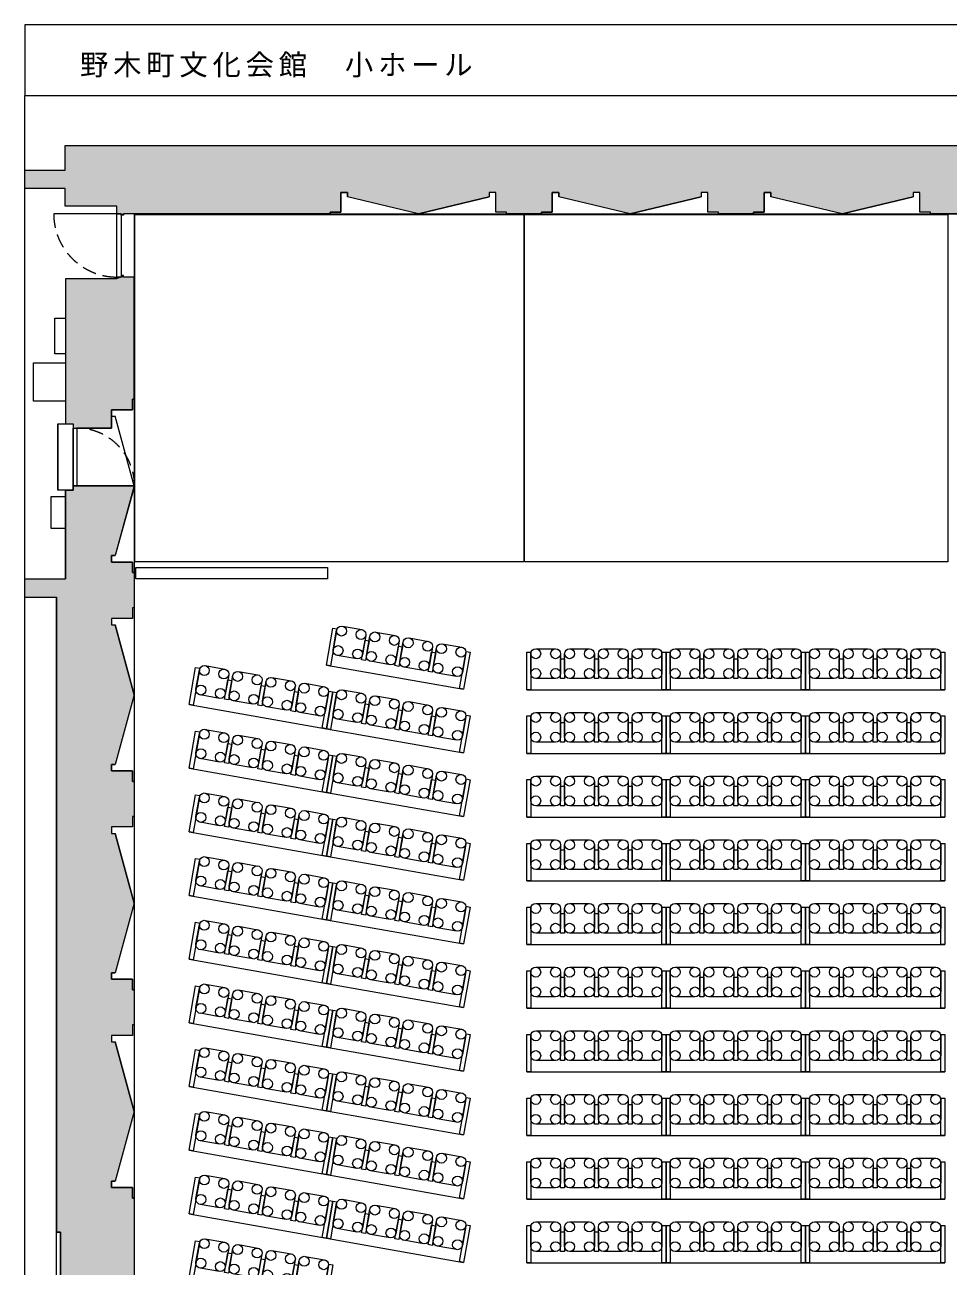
# Model space of a CAD drawing. Units: millimetres, scale not verified. Extents: x -7197 to 12668, y -4713 to 23723.
# Drawn here: x -7196 to 5857, y 6179 to 23723 of the extents above; entities that cross this region are included whole.
import ezdxf

# ---------------------------------------------------------------- set-up
doc = ezdxf.new("R2010")
doc.units = ezdxf.units.MM
doc.header["$LTSCALE"] = 100
doc.linetypes.add('DASHED2', pattern=[3, 2, -1])
doc.layers.add('0-0_0', color=9, linetype='Continuous')
for name, color, linetype, lineweight in [('0-1_STAGE', 7, 'Continuous', 15), ('0-4_幕舞台', 7, 'Continuous', 15), ('0-5_客席フル', 7, 'Continuous', 15), ('0-8_Ａ４版', 7, 'Continuous', 15)]:
    doc.layers.add(name, color=color, linetype=linetype, lineweight=lineweight)
doc.styles.add('ＭＳ 明朝', font='')
doc.styles.get('ＭＳ 明朝').set_extended_font_data('MS Mincho')

# ---------------------------------------------------------------- blocks, each defined once
blk = doc.blocks.new('４連椅子')
at = {"layer": '0-5_客席フル'}
for p, q in [((-1714, 420), (-1434, 420)), ((-1236, 420), (-956, 420)), ((-758, 420), (-478, 420)), ((-280, 420), (0, 420)), ((-1784, 70), (-1784, 350)), ((-1364, 350), (-1364, 70)), ((-1306, 70), (-1306, 350)), ((-886, 350), (-886, 70)), ((-828, 70), (-828, 350)), ((-408, 350), (-408, 70)), ((-350, 70), (-350, 350)), ((70, 350), (70, 70)), ((-1434, 0), (-1714, 0)), ((-956, 0), (-1236, 0)), ((-478, 0), (-758, 0)), ((0, 0), (-280, 0)), ((-1842, -160), (128, -160))]:
    blk.add_line(p, q, dxfattribs=at)
for points in [[(-1842, 370), (-1784, 370), (-1784, -160), (-1842, -160)], [(70, 370), (128, 370), (128, -160), (70, -160)], [(-1364, 280), (-1306, 280), (-1306, 0), (-1364, 0)], [(-886, 280), (-828, 280), (-828, 0), (-886, 0)], [(-408, 280), (-350, 280), (-350, 0), (-408, 0)]]:
    blk.add_lwpolyline(points, close=True, dxfattribs=at)
for centre in [(-1714, 350), (-1434, 350), (-1236, 350), (-956, 350), (-758, 350), (-478, 350), (-280, 350), (0, 350), (-1714, 70), (-1434, 70), (-1236, 70), (-956, 70), (-758, 70), (-478, 70), (-280, 70), (0, 70)]:
    blk.add_circle(centre, 70, dxfattribs=at)

msp = doc.modelspace()

# ---------------------------------------------------------------- linework, layer by layer
at = {"layer": '0-0_0'}
for points in [[(8698.2, 22018.3), (-6627.8, 22018.3), (-6627.8, 21668.3)], [(8453.2, 21353.3), (8698.2, 22018.3), (-6627.8, 21668.3)], [(-6627.8, 21668.3), (-7195.8, 21668.3), (-7195.8, 21408.3)], [(-6627.8, 21668.3), (-7195.8, 21408.3), (-6627.8, 21408.3)], [(-6627.8, 21668.3), (-6627.8, 21158.3), (-5892.8, 21158.3)], [(5456.2, 21353.3), (8453.2, 21353.3), (-6627.8, 21668.3)], [(-6627.8, 21668.3), (-5892.8, 21158.3), (-2727.8, 21353.3)], [(-6627.8, 21668.3), (-2727.8, 21353.3), (-537.8, 21353.3)], [(-6627.8, 21668.3), (-537.8, 21353.3), (2459.2, 21353.3)], [(-6627.8, 21668.3), (2459.2, 21353.3), (5456.2, 21353.3)], [(-5892.8, 21053.3), (-2877.8, 21073.3), (-2727.8, 21353.3)], [(-5892.8, 21158.3), (-5892.8, 21053.3), (-2727.8, 21353.3)], [(-2877.8, 21073.3), (-2727.8, 21073.3), (-2727.8, 21353.3)], [(-2634.8, 21293.3), (-630.8, 21293.3), (-630.8, 21353.3)], [(-2634.8, 21353.3), (-2634.8, 21293.3), (-630.8, 21353.3)], [(-2634.8, 21293.3), (-1632.8, 21053.3), (-630.8, 21293.3)], [(-537.8, 21073.3), (-387.8, 21073.3), (259.2, 21353.3)], [(-537.8, 21353.3), (-537.8, 21073.3), (259.2, 21353.3)], [(-387.8, 21073.3), (109.2, 21073.3), (259.2, 21353.3)], [(109.2, 21073.3), (259.2, 21073.3), (259.2, 21353.3)], [(352.2, 21293.3), (2366.2, 21293.3), (2366.2, 21353.3)], [(352.2, 21353.3), (352.2, 21293.3), (2366.2, 21353.3)], [(352.2, 21293.3), (1359.2, 21053.3), (2366.2, 21293.3)], [(2459.2, 21073.3), (2609.2, 21073.3), (3256.2, 21353.3)], [(2459.2, 21353.3), (2459.2, 21073.3), (3256.2, 21353.3)], [(2609.2, 21073.3), (3106.2, 21073.3), (3256.2, 21353.3)], [(3106.2, 21073.3), (3256.2, 21073.3), (3256.2, 21353.3)], [(3349.2, 21293.3), (5363.2, 21293.3), (5363.2, 21353.3)], [(3349.2, 21353.3), (3349.2, 21293.3), (5363.2, 21353.3)], [(3349.2, 21293.3), (4356.2, 21053.3), (5363.2, 21293.3)], [(5456.2, 21073.3), (5606.2, 21073.3), (6253.2, 21353.3)], [(5456.2, 21353.3), (5456.2, 21073.3), (6253.2, 21353.3)], [(5606.2, 21073.3), (6103.2, 21073.3), (6253.2, 21353.3)], [(-5892.8, 21053.3), (-5832.8, 21053.3), (-2877.8, 21073.3)], [(-5832.8, 21053.3), (-2877.8, 21053.3), (-2877.8, 21073.3)], [(-5832.8, 21033.3), (-5802.8, 21033.3), (-5802.8, 21053.3)], [(-5832.8, 21053.3), (-5832.8, 21033.3), (-5802.8, 21053.3)], [(-387.8, 21053.3), (109.2, 21053.3), (109.2, 21073.3)], [(-387.8, 21073.3), (-387.8, 21053.3), (109.2, 21073.3)], [(2609.2, 21053.3), (3106.2, 21053.3), (3106.2, 21073.3)], [(2609.2, 21073.3), (2609.2, 21053.3), (3106.2, 21073.3)], [(5606.2, 21053.3), (6103.2, 21053.3), (6103.2, 21073.3)], [(5606.2, 21073.3), (5606.2, 21053.3), (6103.2, 21073.3)], [(-5802.8, 20158.3), (-5802.8, 20178.3), (-5832.8, 20178.3)], [(-5802.8, 20158.3), (-5832.8, 20178.3), (-5832.8, 20158.3)], [(-6622.8, 20133.3), (-6622.8, 18085.3), (-6512.8, 18085.3)], [(-5892.8, 20133.3), (-6622.8, 20133.3), (-6512.8, 18085.3)], [(-5892.8, 20133.3), (-6512.8, 18085.3), (-5972.8, 18281.3)], [(-5892.8, 20133.3), (-5972.8, 18281.3), (-5672.8, 18431.3)], [(-5802.8, 20158.3), (-5892.8, 20158.3), (-5892.8, 20133.3)], [(-5892.8, 20133.3), (-5672.8, 18431.3), (-5802.8, 20158.3)], [(-5672.8, 18431.3), (-5647.8, 20158.3), (-5802.8, 20158.3)], [(-5672.8, 18431.3), (-5647.8, 18431.3), (-5647.8, 20158.3)], [(-5972.8, 18281.3), (-5672.8, 18281.3), (-5672.8, 18431.3)], [(-6512.8, 18085.3), (-5972.8, 18024.3), (-5972.8, 18281.3)], [(-6512.8, 18085.3), (-6512.8, 18024.3), (-5972.8, 18024.3)], [(-5917.8, 16221.3), (-5647.8, 17206.3), (-6512.8, 17206.3)], [(-5917.8, 16221.3), (-6512.8, 17206.3), (-6512.8, 17145.3)], [(-5917.8, 16221.3), (-6512.8, 17145.3), (-6622.8, 17145.3)], [(-5972.8, 16221.3), (-5917.8, 16221.3), (-6622.8, 17145.3)], [(-5972.8, 16221.3), (-6622.8, 17145.3), (-6622.8, 15895.3)], [(-5972.8, 16131.3), (-5972.8, 16221.3), (-6622.8, 15895.3)], [(-5972.8, 16131.3), (-6622.8, 15895.3), (-5972.8, 9441.3)], [(-5672.8, 15981.3), (-5672.8, 16131.3), (-5972.8, 16131.3)], [(-5672.8, 15481.3), (-5672.8, 15981.3), (-5972.8, 16131.3)], [(-5672.8, 15331.3), (-5672.8, 15481.3), (-5972.8, 16131.3)], [(-5972.8, 15331.3), (-5672.8, 15331.3), (-5972.8, 16131.3)], [(-5647.8, 15481.3), (-5647.8, 15981.3), (-5672.8, 15981.3)], [(-5672.8, 15481.3), (-5647.8, 15481.3), (-5672.8, 15981.3)], [(-7195.8, 15895.3), (-7195.8, 15635.3), (-6747.8, 15635.3)], [(-6622.8, 15895.3), (-7195.8, 15895.3), (-6747.8, 15635.3)], [(-6622.8, 15895.3), (-6747.8, 15635.3), (-6747.8, 6660.3)], [(-6622.8, 15895.3), (-6747.8, 6660.3), (-6692.8, 6660.3)], [(-6622.8, 15895.3), (-6692.8, 6660.3), (-6692.8, 4452.3)], [(-6622.8, 15895.3), (-6692.8, 4452.3), (-5797.8, 4894.3)], [(-6622.8, 15895.3), (-5797.8, 4894.3), (-5972.8, 7291.3)], [(-6622.8, 15895.3), (-5972.8, 7291.3), (-5972.8, 7381.3)], [(-6622.8, 15895.3), (-5972.8, 7381.3), (-5972.8, 9441.3)], [(-5917.8, 13271.3), (-5917.8, 15241.3), (-5972.8, 15241.3)], [(-5972.8, 13271.3), (-5917.8, 13271.3), (-5972.8, 15241.3)], [(-5917.8, 13271.3), (-5647.8, 14256.3), (-5917.8, 15241.3)], [(-5672.8, 13031.3), (-5672.8, 13181.3), (-5972.8, 13181.3)], [(-5672.8, 12536.3), (-5672.8, 13031.3), (-5972.8, 13181.3)], [(-5672.8, 12386.3), (-5672.8, 12536.3), (-5972.8, 13181.3)], [(-5972.8, 12386.3), (-5672.8, 12386.3), (-5972.8, 13181.3)], [(-5647.8, 12536.3), (-5647.8, 13031.3), (-5672.8, 13031.3)], [(-5672.8, 12536.3), (-5647.8, 12536.3), (-5672.8, 13031.3)], [(-5917.8, 10326.3), (-5917.8, 12296.3), (-5972.8, 12296.3)], [(-5972.8, 10326.3), (-5917.8, 10326.3), (-5972.8, 12296.3)], [(-5917.8, 10326.3), (-5647.8, 11311.3), (-5917.8, 12296.3)], [(-5672.8, 10086.3), (-5672.8, 10236.3), (-5972.8, 10236.3)], [(-5672.8, 9591.3), (-5672.8, 10086.3), (-5972.8, 10236.3)], [(-5972.8, 9441.3), (-5672.8, 9591.3), (-5972.8, 10236.3)], [(-5647.8, 9591.3), (-5647.8, 10086.3), (-5672.8, 10086.3)], [(-5672.8, 9591.3), (-5647.8, 9591.3), (-5672.8, 10086.3)], [(-5972.8, 9441.3), (-5672.8, 9441.3), (-5672.8, 9591.3)], [(-5917.8, 7381.3), (-5917.8, 9351.3), (-5972.8, 9351.3)], [(-5972.8, 7381.3), (-5917.8, 7381.3), (-5972.8, 9351.3)], [(-5917.8, 7381.3), (-5647.8, 8366.3), (-5917.8, 9351.3)], [(-5672.8, 7141.3), (-5672.8, 7291.3), (-5972.8, 7291.3)], [(-5797.8, 4894.3), (-5672.8, 7141.3), (-5972.8, 7291.3)], [(-5797.8, 4894.3), (-5647.8, 4894.3), (-5672.8, 7141.3)], [(-5647.8, 4894.3), (-5647.8, 7141.3), (-5672.8, 7141.3)]]:
    msp.add_solid(points, dxfattribs=at)
at = {"layer": '0-1_STAGE'}
for p, q in [((-6627.8, 21668.3), (-6627.8, 22018.3)), ((-2634.8, 21353.3), (-2634.8, 21293.3)), ((-1632.8, 21053.3), (-2634.8, 21293.3)), ((-1632.8, 21053.3), (-630.8, 21293.3)), ((-630.8, 21353.3), (-630.8, 21293.3)), ((352.2, 21353.3), (352.2, 21293.3)), ((1359.2, 21053.3), (352.2, 21293.3)), ((1359.2, 21053.3), (2366.2, 21293.3)), ((2366.2, 21353.3), (2366.2, 21293.3)), ((3349.2, 21353.3), (3349.2, 21293.3)), ((4356.2, 21053.3), (3349.2, 21293.3)), ((4356.2, 21053.3), (5363.2, 21293.3)), ((5363.2, 21353.3), (5363.2, 21293.3)), ((-5892.8, 21053.3), (-6787.8, 21053.3)), ((-5647.8, 21053.3), (11352.2, 21053.3)), ((-6622.8, 20133.3), (-6622.8, 18085.3)), ((-6727.8, 18085.3), (-6727.8, 17145.3)), ((-6727.8, 18085.3), (-6622.8, 18085.3)), ((-5972.8, 18191.3), (-5917.8, 18191.3)), ((-5647.8, 17206.3), (-5917.8, 18191.3)), ((-5647.8, 17206.3), (-6462.8, 17206.3)), ((-5647.8, 17206.3), (-5917.8, 16221.3)), ((-6622.8, 17145.3), (-6622.8, 15895.3)), ((-5972.8, 16221.3), (-5917.8, 16221.3)), ((-7195.8, 15635.3), (-6747.8, 15635.3)), ((-6747.8, 15635.3), (-6747.8, 6660.3)), ((-5972.8, 15241.3), (-5917.8, 15241.3)), ((-5647.8, 14256.3), (-5917.8, 15241.3)), ((-5647.8, 14256.3), (-5917.8, 13271.3)), ((-5972.8, 13271.3), (-5917.8, 13271.3)), ((-5972.8, 12296.3), (-5917.8, 12296.3)), ((-5647.8, 11311.3), (-5917.8, 12296.3)), ((-5647.8, 11311.3), (-5917.8, 10326.3)), ((-5972.8, 10326.3), (-5917.8, 10326.3)), ((-5972.8, 9351.3), (-5917.8, 9351.3)), ((-5647.8, 8366.3), (-5917.8, 9351.3)), ((-5647.8, 8366.3), (-5917.8, 7381.3)), ((-5972.8, 7381.3), (-5917.8, 7381.3))]:
    msp.add_line(p, q, dxfattribs=at)
for points in [[(-7195.8, 21668.3), (-6627.8, 21668.3), (-6627.8, 22018.3), (8698.2, 22018.3), (8698.2, 21958.3), (8713.2, 21958.3), (8713.2, 21148.3)], [(109.2, 21053.3), (-387.8, 21053.3), (-387.8, 21073.3), (-537.8, 21073.3), (-537.8, 21353.3), (-630.8, 21353.3), (-630.8, 21293.3), (-1632.8, 21053.3), (-2634.8, 21293.3), (-2634.8, 21353.3), (-2727.8, 21353.3), (-2727.8, 21073.3), (-2877.8, 21073.3), (-2877.8, 21053.3), (-5802.8, 21053.3), (-5802.8, 21033.3), (-5832.8, 21033.3), (-5832.8, 21053.3), (-5892.8, 21053.3), (-5892.8, 21158.3), (-6627.8, 21158.3), (-6627.8, 21408.3), (-7195.8, 21408.3)], [(-5892.8, 21053.3), (-5892.8, 21158.3), (-6627.8, 21158.3), (-6627.8, 21408.3)], [(-2877.8, 21053.3), (-2877.8, 21073.3), (-2727.8, 21073.3), (-2727.8, 21353.3), (-2634.8, 21353.3)], [(-387.8, 21053.3), (-387.8, 21073.3), (-537.8, 21073.3), (-537.8, 21353.3), (-630.8, 21353.3)], [(109.2, 21053.3), (109.2, 21073.3), (259.2, 21073.3), (259.2, 21353.3), (352.2, 21353.3)], [(6103.2, 21053.3), (5606.2, 21053.3), (5606.2, 21073.3), (5456.2, 21073.3), (5456.2, 21353.3), (5363.2, 21353.3), (5363.2, 21293.3), (4356.2, 21053.3), (3349.2, 21293.3), (3349.2, 21353.3), (3256.2, 21353.3), (3256.2, 21073.3), (3106.2, 21073.3), (3106.2, 21053.3), (2609.2, 21053.3), (2609.2, 21073.3), (2459.2, 21073.3), (2459.2, 21353.3), (2366.2, 21353.3), (2366.2, 21293.3), (1359.2, 21053.3), (352.2, 21293.3), (352.2, 21353.3), (259.2, 21353.3), (259.2, 21073.3), (109.2, 21073.3), (109.2, 21053.3)], [(2609.2, 21053.3), (2609.2, 21073.3), (2459.2, 21073.3), (2459.2, 21353.3), (2366.2, 21353.3)], [(3106.2, 21053.3), (3106.2, 21073.3), (3256.2, 21073.3), (3256.2, 21353.3), (3349.2, 21353.3)], [(5606.2, 21053.3), (5606.2, 21073.3), (5456.2, 21073.3), (5456.2, 21353.3), (5363.2, 21353.3)], [(-5647.8, 21053.3), (-5802.8, 21053.3), (-5802.8, 21033.3), (-5832.8, 21033.3)], [(-5647.8, 21053.3), (-5647.8, 4514.3), (-4352.8, 4514.3)], [(-5647.8, 20158.3), (-5802.8, 20158.3), (-5802.8, 20178.3), (-5832.8, 20178.3)], [(-5892.8, 20158.3), (-5892.8, 20133.3), (-6622.8, 20133.3)], [(-5647.8, 18431.3), (-5672.8, 18431.3), (-5672.8, 18281.3), (-5972.8, 18281.3), (-5972.8, 18191.3)], [(-5972.8, 18281.3), (-5972.8, 18024.3), (-6462.8, 18024.3), (-6462.8, 17206.3)], [(-7195.8, 15895.3), (-6622.8, 15895.3), (-6622.8, 17145.3), (-6512.8, 17145.3), (-6512.8, 17206.3)], [(-6512.8, 17206.3), (-5644.8, 17206.3), (-5917.8, 16221.3), (-5972.8, 16221.3), (-5972.8, 16131.3), (-5672.8, 16131.3), (-5672.8, 15981.3), (-5647.8, 15981.3), (-5647.8, 15481.3), (-5672.8, 15481.3), (-5672.8, 15331.3), (-5972.8, 15331.3), (-5972.8, 15241.3), (-5917.8, 15241.3), (-5647.8, 14256.3), (-5917.8, 13271.3), (-5972.8, 13271.3), (-5972.8, 13181.3), (-5672.8, 13181.3), (-5672.8, 13031.3), (-5647.8, 13031.3), (-5647.8, 12536.3), (-5672.8, 12536.3), (-5672.8, 12386.3), (-5972.8, 12386.3), (-5972.8, 12296.3), (-5917.8, 12296.3), (-5647.8, 11311.3), (-5917.8, 10326.3), (-5972.8, 10326.3), (-5972.8, 10236.3), (-5672.8, 10236.3), (-5672.8, 10086.3), (-5647.8, 10086.3), (-5647.8, 9591.3), (-5672.8, 9591.3), (-5672.8, 9441.3), (-5972.8, 9441.3), (-5972.8, 9351.3), (-5917.8, 9351.3)], [(-5647.8, 15981.3), (-5672.8, 15981.3), (-5672.8, 16131.3), (-5972.8, 16131.3), (-5972.8, 16221.3)], [(-5917.8, 9351.3), (-5647.8, 8366.3), (-5917.8, 7381.3), (-5972.8, 7381.3), (-5972.8, 7291.3), (-5672.8, 7291.3), (-5672.8, 7141.3), (-5647.8, 7141.3), (-5647.8, 4514.3), (-5427.8, 4514.3), (-5427.8, 4394.3), (-5622.8, 4394.3), (-5622.8, 3532.3), (-6637.8, 3532.3), (-6637.8, 3557.3), (-6747.8, 3557.3), (-6747.8, 4452.3), (-6692.8, 4452.3), (-6692.8, 6660.3), (-6747.8, 6660.3), (-6747.8, 15635.3)], [(-5647.8, 15481.3), (-5672.8, 15481.3), (-5672.8, 15331.3), (-5972.8, 15331.3), (-5972.8, 15241.3)], [(-5647.8, 13031.3), (-5672.8, 13031.3), (-5672.8, 13181.3), (-5972.8, 13181.3), (-5972.8, 13271.3)], [(-5647.8, 12536.3), (-5672.8, 12536.3), (-5672.8, 12386.3), (-5972.8, 12386.3), (-5972.8, 12296.3)], [(-5647.8, 10086.3), (-5672.8, 10086.3), (-5672.8, 10236.3), (-5972.8, 10236.3), (-5972.8, 10326.3)], [(-5647.8, 9591.3), (-5672.8, 9591.3), (-5672.8, 9441.3), (-5972.8, 9441.3), (-5972.8, 9351.3)], [(-5647.8, 7141.3), (-5672.8, 7141.3), (-5672.8, 7291.3), (-5972.8, 7291.3), (-5972.8, 7381.3)]]:
    msp.add_lwpolyline(points, dxfattribs=at)
for points in [[(-5892.8, 21053.3), (-5832.8, 21053.3), (-5832.8, 20158.3), (-5892.8, 20158.3)], [(-5638.8, 21044.3), (-139.8, 21044.3), (-139.8, 16134.3), (-5638.8, 16134.3)], [(-130.8, 21044.3), (5852.2, 21044.3), (5852.2, 16134.3), (-130.8, 16134.3)], [(-5647.8, 20158.3), (-5802.8, 20158.3), (-5802.8, 20178.3), (-5832.8, 20178.3), (-5832.8, 20158.3), (-5892.8, 20158.3), (-5892.8, 20133.3), (-6622.8, 20133.3), (-6622.8, 18085.3), (-6512.8, 18085.3), (-6512.8, 18024.3), (-5972.8, 18024.3), (-5972.8, 18281.3), (-5672.8, 18281.3), (-5672.8, 18431.3), (-5647.8, 18431.3)], [(-6772.8, 19575.3), (-6622.8, 19575.3), (-6622.8, 19075.3), (-6772.8, 19075.3)], [(-7072.8, 18945.3), (-6622.8, 18945.3), (-6622.8, 18405.3), (-7072.8, 18405.3)], [(-6727.8, 18085.3), (-6512.8, 18085.3), (-6512.8, 17145.3), (-6727.8, 17145.3)], [(-6512.8, 18024.3), (-6462.8, 18024.3), (-6462.8, 17206.3), (-6512.8, 17206.3)], [(-6822.8, 17055.3), (-6622.8, 17055.3), (-6622.8, 16605.3), (-6822.8, 16605.3)], [(-6747.8, 6660.3), (-6692.8, 6660.3), (-6692.8, 4452.3), (-6747.8, 4452.3)]]:
    msp.add_lwpolyline(points, close=True, dxfattribs=at)
at = {"layer": '0-1_STAGE', "linetype": 'DASHED2'}
for centre, radius, start, end in [((-5892.8, 21053.3), 895, 180, 270), ((-6462.8, 17206.3), 818, 0, 90)]:
    msp.add_arc(centre, radius, start, end, dxfattribs=at)
at = {"layer": '0-4_幕舞台'}
msp.add_lwpolyline([(-5626.8, 16054.3), (-2916.8, 16054.3), (-2916.8, 15894.3), (-5626.8, 15894.3)], close=True, dxfattribs=at)
at = {"layer": '0-8_Ａ４版'}
msp.add_lwpolyline([(-7195.8, 22723.3), (12667.5, 22723.3), (12667.5, 23723.3), (-7195.8, 23723.3)], close=True, dxfattribs=at)
msp.add_lwpolyline([(-7195.8, -4712.7), (-7195.8, 22723.3), (12667.5, 22723.3)], dxfattribs=at)

# ---------------------------------------------------------------- block references
at = {"layer": '0-5_客席フル', "rotation": 350}
for p in [(-1091.5, 14512.9), (-3031.5, 13955), (-1091.5, 13612.9), (-3031.5, 13055), (-1091.5, 12712.9), (-3031.5, 12155), (-1091.5, 11812.9), (-3031.5, 11255), (-1091.5, 10912.9), (-3031.5, 10355), (-1091.5, 10012.9), (-3031.5, 9455), (-1091.5, 9112.9), (-3031.5, 8555), (-1091.5, 8212.9), (-3031.5, 7655), (-1091.5, 7312.9), (-3031.5, 6755), (-1091.5, 6412.9), (-3031.5, 5855)]:
    msp.add_blockref('４連椅子', p, dxfattribs=at)
at = {"layer": '0-5_客席フル'}
for p in [(1740.8, 14485.1), (3710.8, 14485.1), (5680.8, 14485.1), (1740.8, 13585.1), (3710.8, 13585.1), (5680.8, 13585.1), (1740.8, 12685.1), (3710.8, 12685.1), (5680.8, 12685.1), (1740.8, 11785.1), (3710.8, 11785.1), (5680.8, 11785.1), (1740.8, 10885.1), (3710.8, 10885.1), (5680.8, 10885.1), (1740.8, 9985.1), (3710.8, 9985.1), (5680.8, 9985.1), (1740.8, 9085.1), (3710.8, 9085.1), (5680.8, 9085.1), (1740.8, 8185.1), (3710.8, 8185.1), (5680.8, 8185.1), (1740.8, 7285.1), (3710.8, 7285.1), (5680.8, 7285.1), (1740.8, 6385.1), (3710.8, 6385.1), (5680.8, 6385.1)]:
    msp.add_blockref('４連椅子', p, dxfattribs=at)

# ---------------------------------------------------------------- texts
at = {"layer": '0-8_Ａ４版', "insert": (-6415.1, 22979.1), "char_height": 293.3, "attachment_point": 7, "style": 'ＭＳ 明朝'}
msp.add_mtext('\\T1.17;野木町文化会館\u3000小ホール', dxfattribs=at)

doc.saveas('drawing.dxf')
